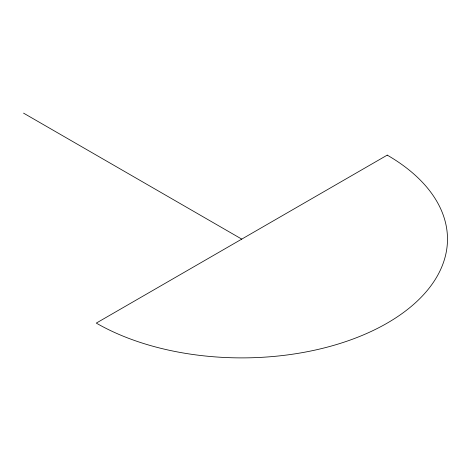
<?xml version="1.0" encoding="UTF-8"?>
<svg xmlns="http://www.w3.org/2000/svg" width="471" height="471" viewBox="0 0 471 471"><rect width="100%" height="100%" fill="white"/><g stroke="black" fill="none" stroke-linecap="round" stroke-linejoin="round"><path stroke-width="0.71" d="M23.55 113.134L241.758 239.115M387.227 155.124L96.284 323.1A205.727 118.774 0 0 0 387.227 323.1A205.727 118.774 0 0 0 387.227 155.124"/></g></svg>
